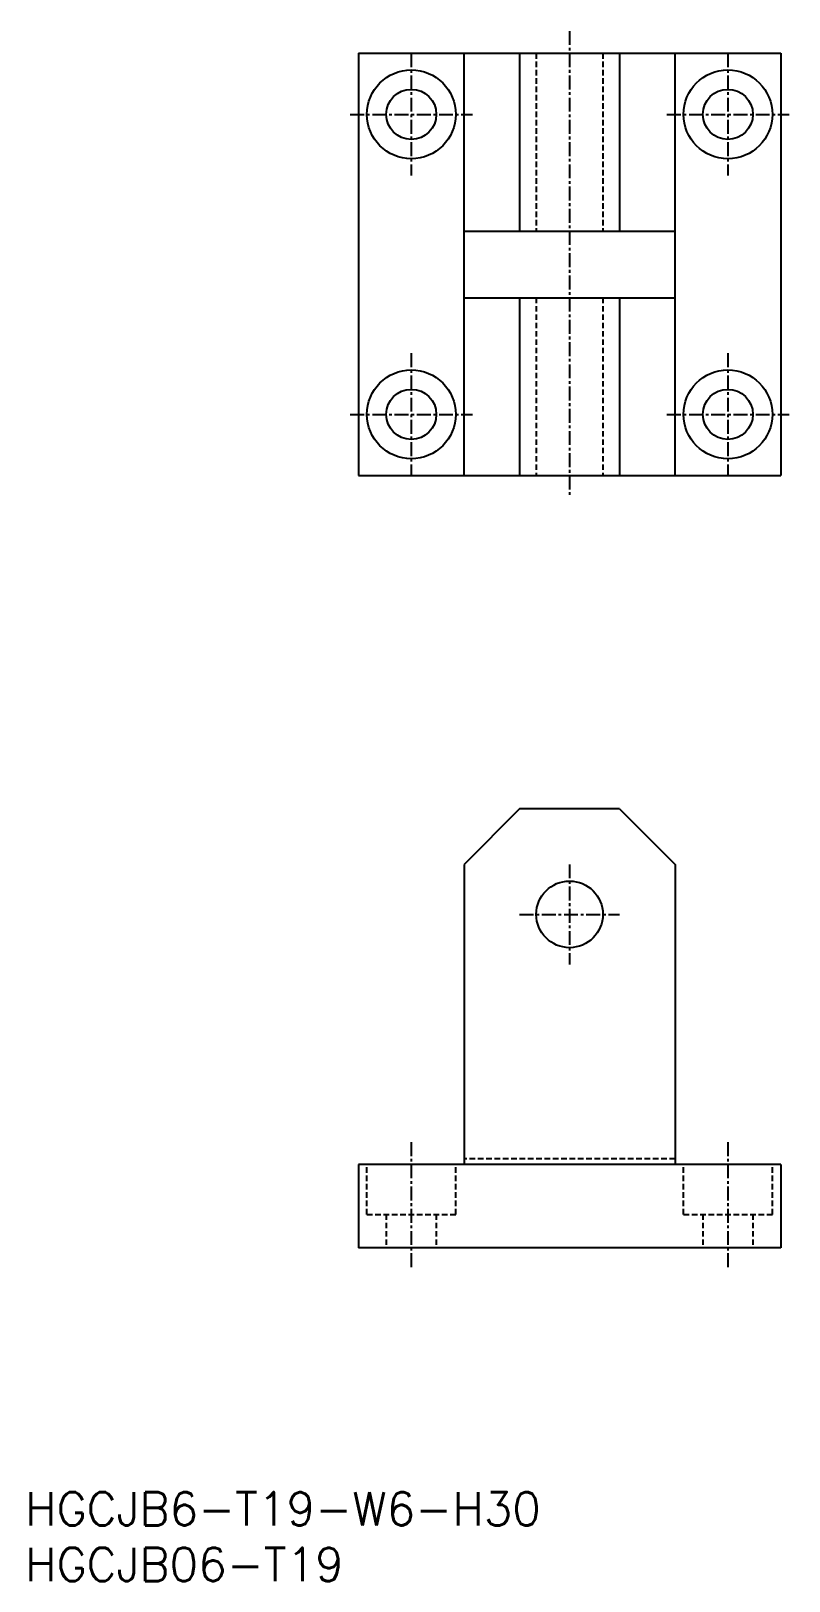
# Model space of a CAD drawing. Extents: x 1 to 69, y 0 to 140.
import ezdxf

# ---------------------------------------------------------------- set-up
doc = ezdxf.new("R2010")
doc.units = 0
doc.linetypes.add('CENTER', pattern=[2, 1.25, -0.25, 0.25, -0.25])
doc.linetypes.add('DASHED', pattern=[0.75, 0.5, -0.25])
doc.layers.get('0').update_dxf_attribs({"linetype": 'CONTINUOUS'})
doc.layers.add('CENTER', color=1, linetype='CENTER')
doc.styles.get("Standard").update_dxf_attribs({"font": 'txt.shx'})

# ---------------------------------------------------------------- blocks, each defined once
blk = doc.blocks.new('*U14')
at = {"color": 7, "linetype": 'CONTINUOUS'}
blk.add_text('HGCJB06-T19', height=3, dxfattribs=at).set_placement((0, 0))
blk = doc.blocks.new('*U15')
at = {"color": 7, "linetype": 'CONTINUOUS'}
blk.add_text('HGCJB6-T19-W6-H30', height=3, dxfattribs=at).set_placement((0, 5))

msp = doc.modelspace()

# ---------------------------------------------------------------- linework, layer by layer
at = {"color": 7, "linetype": 'CONTINUOUS'}
for p, q in [((30, 137.5), (30, 99.5)), ((30, 137.5), (68, 137.5)), ((39.5, 99.5), (39.5, 137.5)), ((44.5, 137.5), (44.5, 121.5)), ((53.5, 137.5), (53.5, 121.5)), ((58.5, 99.5), (58.5, 137.5)), ((68, 137.5), (68, 99.5)), ((39.5, 121.5), (58.5, 121.5)), ((39.5, 115.5), (58.5, 115.5)), ((44.5, 115.5), (44.5, 99.5)), ((53.5, 115.5), (53.5, 99.5)), ((30, 99.5), (68, 99.5)), ((44.5, 69.5), (39.5, 64.5)), ((53.5, 69.5), (44.5, 69.5)), ((53.5, 69.5), (58.5, 64.5)), ((39.5, 64.5), (39.5, 37.5)), ((58.5, 64.5), (58.5, 37.5)), ((30, 37.5), (30, 30)), ((68, 37.5), (30, 37.5)), ((68, 37.5), (68, 30)), ((68, 30), (30, 30))]:
    msp.add_line(p, q, dxfattribs=at)
at = {"color": 3, "linetype": 'DASHED'}
for p, q in [((46, 137.5), (46, 121.5)), ((52, 137.5), (52, 121.5)), ((46, 115.5), (46, 99.5)), ((52, 115.5), (52, 99.5)), ((58.5, 38), (39.5, 38)), ((30.75, 33), (30.75, 37.5)), ((38.75, 33), (38.75, 37.5)), ((59.25, 33), (59.25, 37.5)), ((67.25, 33), (67.25, 37.5)), ((30.75, 33), (38.75, 33)), ((32.5, 33), (32.5, 30)), ((37, 33), (37, 30)), ((59.25, 33), (67.25, 33)), ((61, 33), (61, 30)), ((65.5, 33), (65.5, 30))]:
    msp.add_line(p, q, dxfattribs=at)
at = {"color": 7, "linetype": 'CONTINUOUS'}
for centre, radius in [((34.75, 132), 4), ((63.25, 132), 4), ((34.75, 132), 2.25), ((63.25, 132), 2.25), ((34.75, 105), 4), ((63.25, 105), 4), ((34.75, 105), 2.25), ((63.25, 105), 2.25), ((49, 60), 3)]:
    msp.add_circle(centre, radius, dxfattribs=at)
at = {"layer": 'CENTER', "color": 1, "linetype": 'CENTER'}
for p, q in [((49, 139.5), (49, 97.5)), ((34.75, 137.5), (34.75, 126.5)), ((63.25, 137.5), (63.25, 126.5)), ((29.25, 132), (40.25, 132)), ((57.75, 132), (68.75, 132)), ((34.75, 110.5), (34.75, 99.5)), ((63.25, 110.5), (63.25, 99.5)), ((29.25, 105), (40.25, 105)), ((57.75, 105), (68.75, 105)), ((49, 64.5), (49, 55.5)), ((44.5, 60), (53.5, 60)), ((34.75, 39.5), (34.75, 28)), ((63.25, 39.5), (63.25, 28))]:
    msp.add_line(p, q, dxfattribs=at)

# ---------------------------------------------------------------- block references
at = {"color": 7, "linetype": 'CONTINUOUS'}
for name in ['*U15', '*U14']:
    msp.add_blockref(name, (0, 0), dxfattribs=at)

doc.saveas('drawing.dxf')
